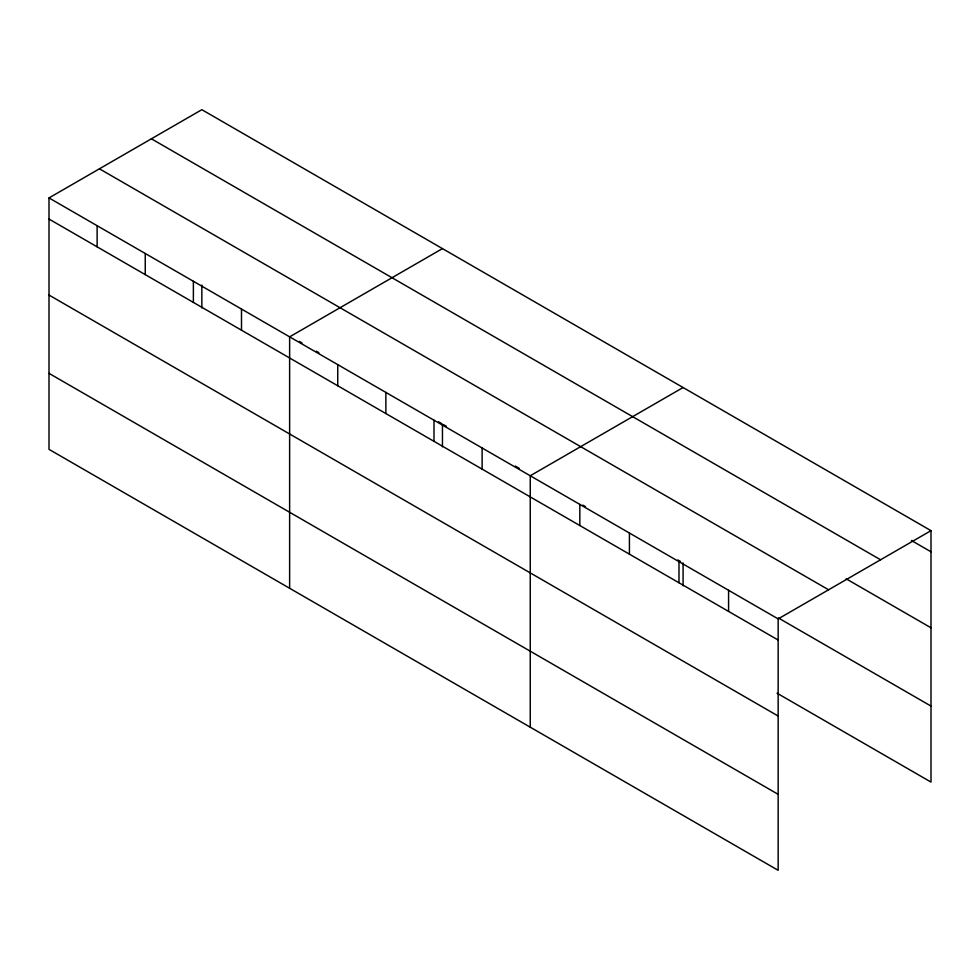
<?xml version="1.0" encoding="UTF-8"?>
<svg xmlns="http://www.w3.org/2000/svg" width="980" height="980" viewBox="0 0 980 980"><rect width="100%" height="100%" fill="white"/><g stroke="black" fill="none" stroke-linecap="round" stroke-linejoin="round"><path stroke-width="1.47" d="M778.157 716.025L778.157 618.907L49 197.923L49 449.342L778.157 870.314L778.157 716.025L49 295.054M777.03 693.179L931 782.077L931 530.658L201.843 109.687L49 197.923M442.458 248.602L289.627 336.851L289.627 588.257M683.085 387.529L530.254 475.766L530.254 727.185M778.157 618.907L931 530.658M911.425 540.495L931 551.789M151.398 138.805L880.567 559.776M846.181 578.825L931 627.788M99.433 168.805L828.602 589.788M299.39 341.42L301.987 342.927M316.295 351.183L318.892 352.69M438.562 421.78L441.159 423.274M443.756 424.781L446.366 426.276M515.296 466.076L519.204 468.33M582.929 505.129L585.538 506.636M677.878 559.948L680.488 561.454M778.341 617.939L931 706.078M49 219.055L778.157 640.038M49 373.343L778.157 794.327M728.581 590.279L728.581 611.41M683.085 562.949L683.085 585.746M678.993 561.65L678.993 582.782M629.417 533.022L629.417 554.153M579.829 504.394L579.829 525.525M482.123 447.983L482.123 469.114M442.458 424.034L442.458 446.831M433.993 420.2L433.993 441.331M385.875 392.416L385.875 413.548M337.745 364.634L337.745 385.765M241.496 309.068L241.496 330.199M201.843 285.107L201.843 307.904M193.379 281.272L193.379 302.416M145.248 253.489L145.248 274.621M97.13 225.706L97.13 246.838"/></g></svg>
